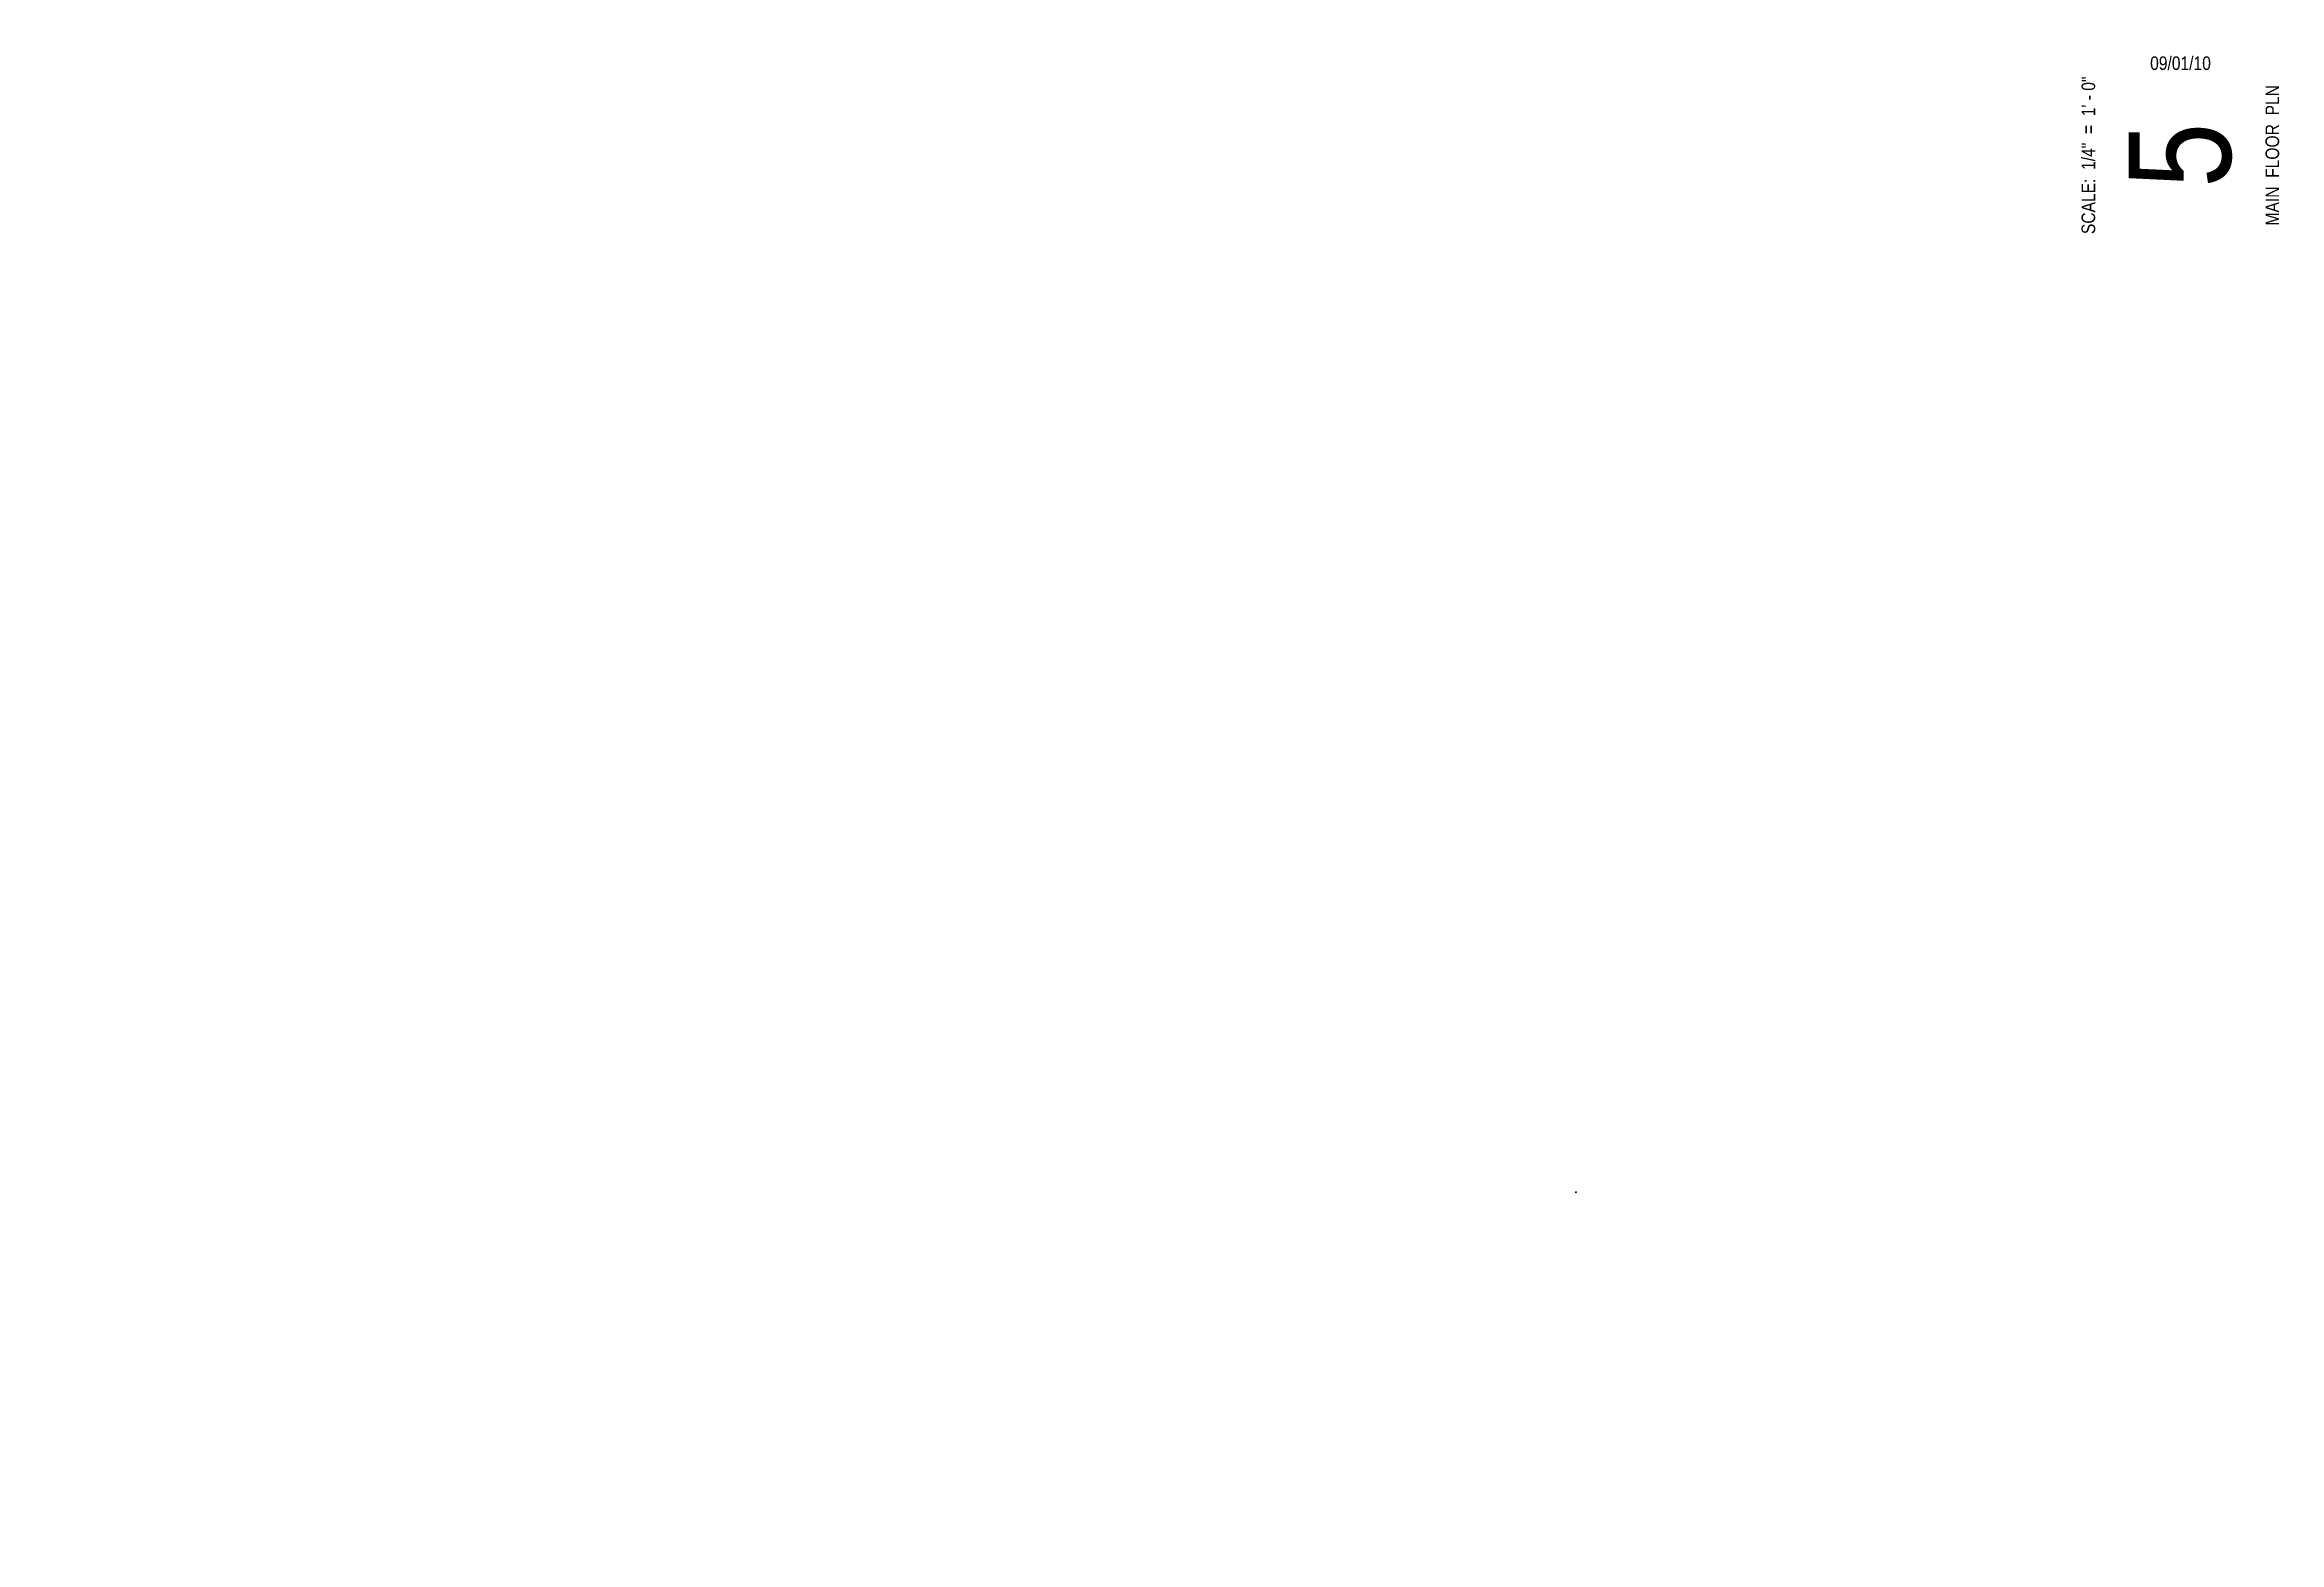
# Paper-space layout 'ArchD' of a CAD drawing. Header units: inches. Extents: x 2 to 34.8, y 1 to 23.
# The model-space entities are those that its viewports show. They can reach past a viewport. Long polylines and large blocks are cut down to what shows.
import ezdxf

# ---------------------------------------------------------------- set-up
doc = ezdxf.new("R2010")
doc.units = ezdxf.units.IN
doc.header["$MEASUREMENT"] = 0
for name, color, linetype, lineweight in [('APPLIANCES', 7, 'Continuous', 20), ('WALL FRAMING', 7, 'Continuous', 30), ('WALLS', 7, 'Continuous', 30)]:
    doc.layers.add(name, color=color, linetype=linetype, lineweight=lineweight)
doc.layers.get('APPLIANCES').freeze()
doc.styles.add('ARCHENT', font='technical.ttf', dxfattribs={"height": 6})

msp = doc.modelspace()

# ---------------------------------------------------------------- linework, layer by layer
at = {"layer": 'WALL FRAMING', "color": 7, "linetype": 'Continuous', "lineweight": 9, "ltscale": 20}
msp.add_circle((532.6, 1340.3), 0.318, dxfattribs=at)

psp = doc.layouts.new('ArchD')

# ---------------------------------------------------------------- texts
at = {"layer": 'WALLS', "insert": (33.375, 22.727), "char_height": 0.2, "width": 3.25, "attachment_point": 5, "style": 'ARCHENT'}
psp.add_mtext('09/01/10', dxfattribs=at)
at = {"layer": 'WALLS', "width": 3.25, "attachment_point": 5, "rotation": 90, "style": 'ARCHENT'}
for s, insert, char_height in [('SCALE:  1/4"  =  1\' - 0"', (32.023, 21.375), 0.2), ('MAIN  FLOOR  PLN', (34.725, 21.375), 0.2), ('5', (33.375, 21.375), 1.5)]:
    psp.add_mtext(s, dxfattribs=dict(at, insert=insert, char_height=char_height))

# ---------------------------------------------------------------- viewports
at = {"layer": 'APPLIANCES', "lineweight": 9, "ltscale": 25}
vp = psp.add_viewport(center=(16.875, 12), size=(29.75, 22), view_center_point=(166.903, 1621.498), view_height=1056, dxfattribs=at)
vp.frozen_layers = ['APPLIANCES']

doc.saveas('drawing.dxf')
